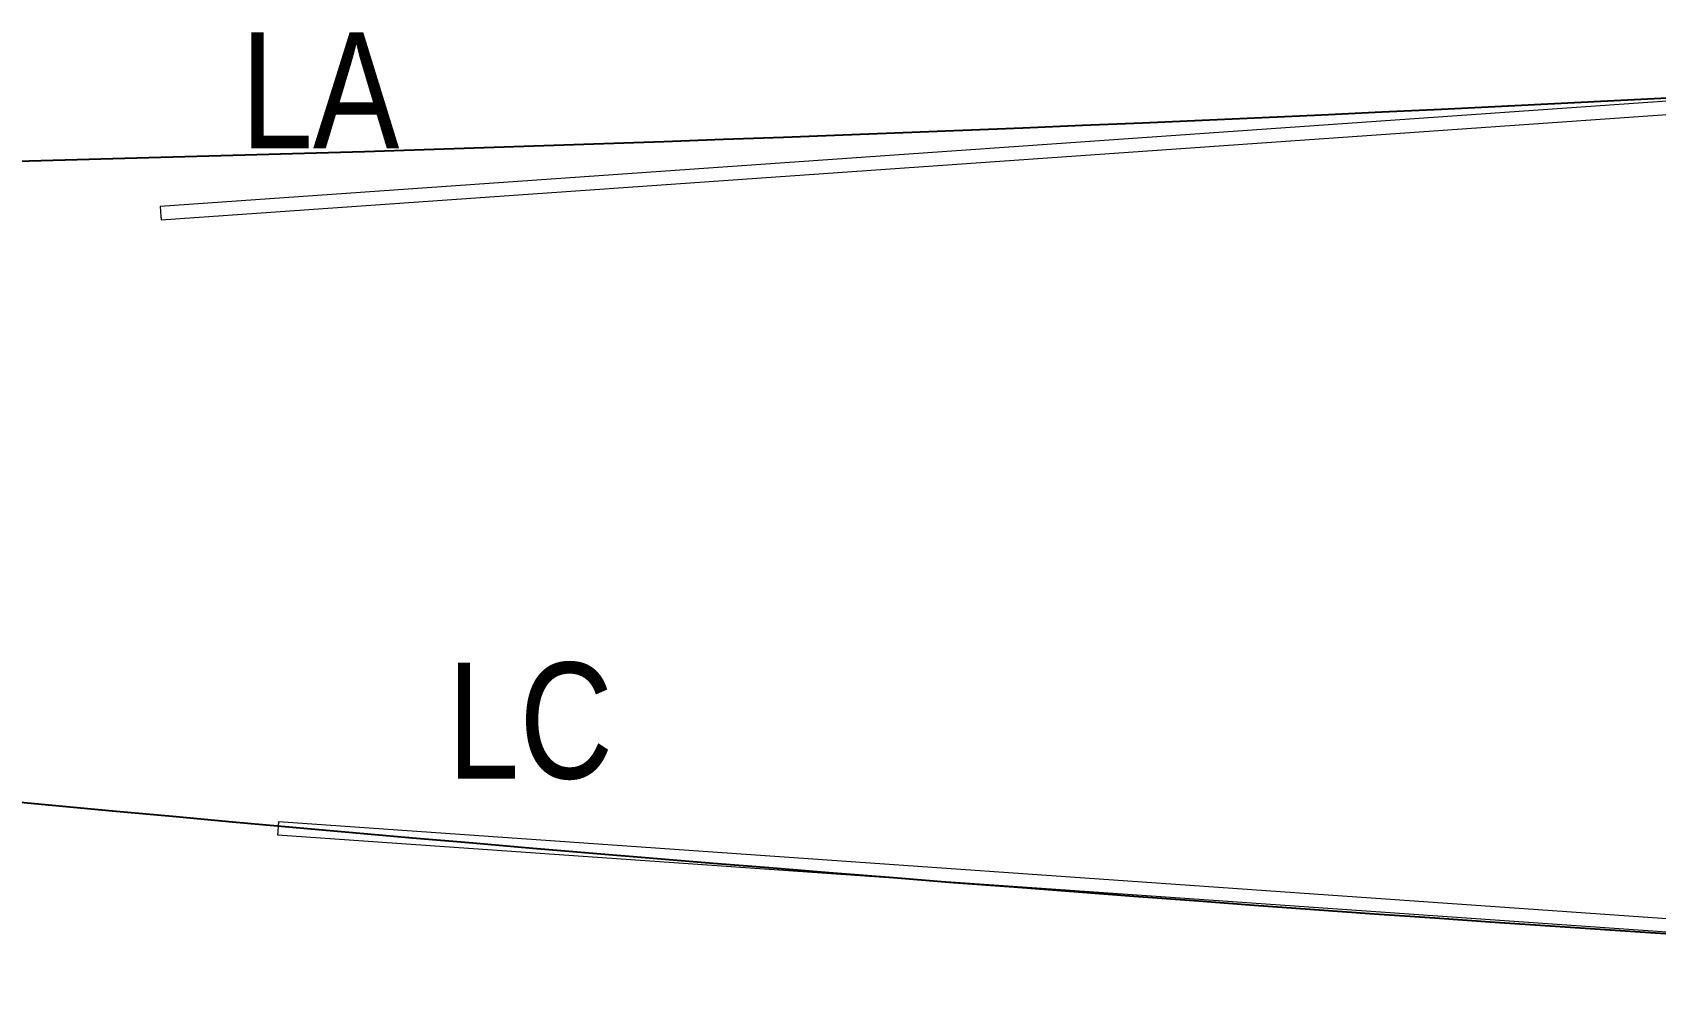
# Model space of a CAD drawing. Header units: millimetres. Extents: x 1587714 to 3094800, y -694377 to -413614.
# Drawn here: x 2054004 to 2056102, y -550913 to -549687 of the extents above; entities that cross this region are included whole.
import ezdxf

# ---------------------------------------------------------------- set-up
doc = ezdxf.new("R2010")
doc.units = ezdxf.units.MM
doc.layers.add('M0_EQUIPOS', color=7, linetype='Continuous')
doc.layers.add('M_DIM', color=1, linetype='Continuous')
doc.styles.add('ARIAL', font='arial.ttf', dxfattribs={"width": 0.8})

# ---------------------------------------------------------------- blocks, each defined once
blk = doc.blocks.new('poste doble terminal TM1')
at = {"layer": 'M0_EQUIPOS', "color": 20, "linetype": 'Continuous', "lineweight": 15}
for p, q in [((-1223.37, 8973.09), (-3218.5, 8833.57)), ((-3217.31, 8816.61), (-1233.13, 8955.36))]:
    blk.add_line(p, q, dxfattribs=at)
at = {"layer": 'M0_EQUIPOS', "color": 74, "linetype": 'Continuous', "lineweight": 15}
for p, q in [((-1221.1, 7909.34), (-3065.58, 8038.31)), ((-3066.76, 8021.36), (-1233.24, 7893.14))]:
    blk.add_line(p, q, dxfattribs=at)
at = {"layer": 'M0_EQUIPOS', "color": 20, "linetype": 'Continuous', "lineweight": 15, "flags": 128}
blk.add_lwpolyline([(-3218.5, 8833.57), (-3218.49, 8833.53), (-3218.47, 8833.16), (-3218.42, 8832.44), (-3218.34, 8831.39), (-3218.25, 8830.08), (-3218.14, 8828.54), (-3218.03, 8826.86), (-3217.9, 8825.09), (-3217.78, 8823.33), (-3217.66, 8821.64), (-3217.55, 8820.11), (-3217.46, 8818.79), (-3217.39, 8817.75), (-3217.34, 8817.03), (-3217.31, 8816.66), (-3217.31, 8816.61)], dxfattribs=at)
at = {"layer": 'M0_EQUIPOS', "color": 74, "linetype": 'Continuous', "lineweight": 15, "flags": 128}
blk.add_lwpolyline([(-3065.58, 8038.31), (-3065.58, 8038.27), (-3065.61, 8037.9), (-3065.66, 8037.18), (-3065.73, 8036.14), (-3065.82, 8034.82), (-3065.93, 8033.28), (-3066.05, 8031.6), (-3066.17, 8029.83), (-3066.29, 8028.07), (-3066.41, 8026.39), (-3066.52, 8024.85), (-3066.61, 8023.53), (-3066.68, 8022.49), (-3066.73, 8021.77), (-3066.76, 8021.4), (-3066.76, 8021.36)], dxfattribs=at)
at = {"layer": 'M_DIM', "color": 7, "style": 'ARIAL', "width": 0.8}
for s, p in [('LA', (-3114.29, 8908.77)), ('LC', (-2847.38, 8094.12))]:
    blk.add_text(s, height=150, dxfattribs=at).set_placement(p)

msp = doc.modelspace()

# ---------------------------------------------------------------- linework, layer by layer
at = {"color": 5}
for centre, radius, start, end in [((2051916.7063, -467930.9862), 81948.2341, 266.726461227, 273.654253542), ((2061183.3471, -474010.1855), 77008.6558, 259.566268269, 266.990086958)]:
    msp.add_arc(centre, radius, start, end, dxfattribs=at)

# ---------------------------------------------------------------- block references
msp.add_blockref('poste doble terminal TM1', (2057387.7201, -558745.6049))

doc.saveas('drawing.dxf')
